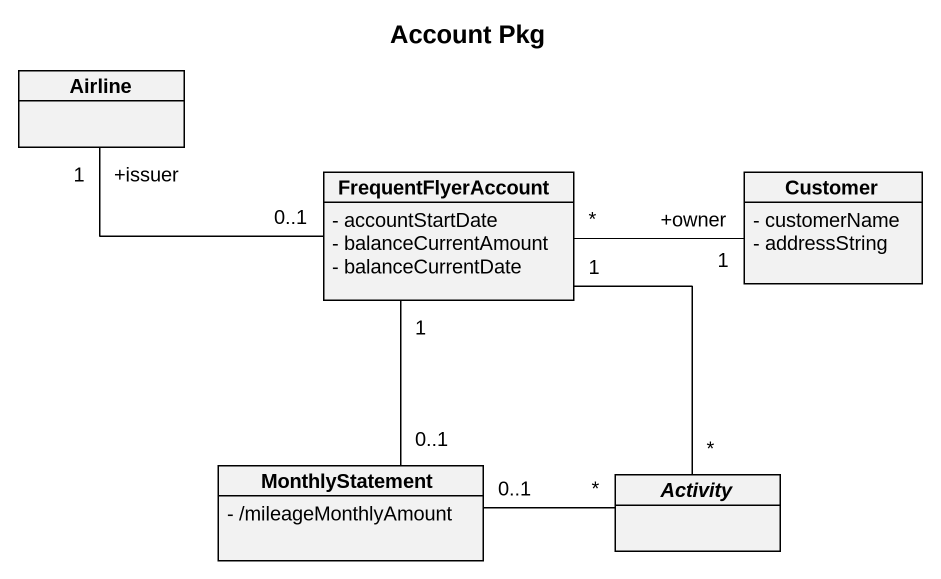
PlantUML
@startuml
title Account Pkg
hide circle
hide empty members
skinparam classAttributeIconSize 0
class Airline
class FrequentFlyerAccount {
  - accountStartDate
  - balanceCurrentAmount
  - balanceCurrentDate
}
class Customer {
  - customerName
  - addressString
}
class MonthlyStatement {
  - /mileageMonthlyAmount
}
abstract class Activity
Airline "+issuer\n1" -right- "0..1" FrequentFlyerAccount
FrequentFlyerAccount "1" -- "0..1" MonthlyStatement
FrequentFlyerAccount "1" -- "*" Activity
Customer "+owner\n1" -left- "*" FrequentFlyerAccount
MonthlyStatement "0..1" -right- "*" Activity
@enduml
